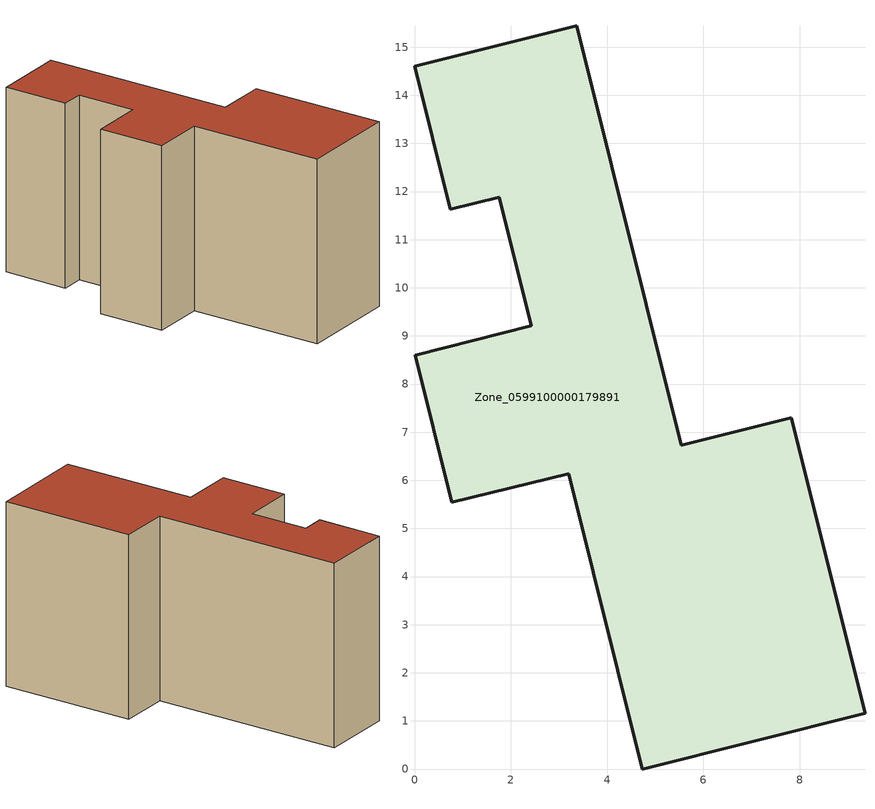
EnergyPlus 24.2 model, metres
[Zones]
Zone_0599100000179891
 floor ground (C_G): 5.54,6.73 7.83,7.3 9.36,1.16 4.73,0 3.2,6.14 0.77,5.54 0.01,8.6 2.43,9.21 1.76,11.88 0.74,11.63 0,14.6 3.37,15.44 z0
 wall outside (C_F): 0.77,5.54 3.2,6.14 4.73,0 9.36,1.16 7.83,7.3 5.54,6.73 3.37,15.44 0,14.6 0.74,11.63 1.76,11.88 2.43,9.21 0.01,8.6 0.77,5.54 z0:8.65
 roof outside (C_R): 5.54,6.73 3.37,15.44 0,14.6 0.74,11.63 1.76,11.88 2.43,9.21 0.01,8.6 0.77,5.54 3.2,6.14 4.73,0 9.36,1.16 7.83,7.3 z8.65
[BUILDING]
Pand.0599100000179891: North Axis=0; Terrain=City; Loads Convergence Tolerance Value=0.04; Temperature Convergence Tolerance Value=0.4; Solar Distribution=FullExterior; Maximum Number of Warmup Days=25; Minimum Number of Warmup Days=1
[Site:Location]
Rotterdam.The.Hague.AP_ZH_NLD Design_Conditions: Latitude=51.96; Longitude=4.45; Time Zone=1; Elevation=-4.5
[SITE:GROUNDTEMPERATURE:BUILDINGSURFACE]
18, 18, 18, 18, 18, 18, 18, 18, 18, 18, 18, 18
[MATERIAL] Thermal Absorptance=0.9; Solar Absorptance=0.7; Visible Absorptance=0.7
Name | Roughness | Thickness | Conductivity | Density | Specific Heat
G.TI.1965-1974 | MediumSmooth | 0.15 | 0.882353 | 540 | 1210
F.TI.1965-1974 | Rough | 0.3 | 0.697674 | 1920 | 840
R.TI.1965-1974 | MediumRough | 0.2 | 0.232558 | 1500 | 1000
[CONSTRUCTION]
C_G: G.TI.1965-1974
C_F: F.TI.1965-1974
C_R: R.TI.1965-1974
[ZONE]
Zone_0599100000179891: Type=1; Multiplier=1; Ceiling Height=Autocalculate; Volume=Autocalculate; Floor Area=autocalculate; Part of Total Floor Area=Yes
[ZONEINFILTRATION:DESIGNFLOWRATE]
Infil_Zone_0599100000179891: Zone or ZoneList or Space or SpaceList=Zone_0599100000179891; Schedule=AlwaysOn; Design Flow Rate Calculation Method=Flow/Area; Flow Rate per Floor Area=0.003; Constant Term Coefficient=1; Temperature Term Coefficient=0; Velocity Term Coefficient=0; Velocity Squared Term Coefficient=0
[HVACTEMPLATE:ZONE:IDEALLOADSAIRSYSTEM]
Zone_0599100000179891: Maximum Heating Supply Air Temperature=50; Minimum Cooling Supply Air Temperature=13; Maximum Heating Supply Air Humidity Ratio=0.0156; Minimum Cooling Supply Air Humidity Ratio=0.0077; Heating Limit=NoLimit; Cooling Limit=NoLimit; Dehumidification Control Type=ConstantSensibleHeatRatio; Cooling Sensible Heat Ratio=0.7; Dehumidification Setpoint=60; Humidification Control Type=None; Humidification Setpoint=30; Outdoor Air Method=None; Outdoor Air Flow Rate per Person=0.00944; Outdoor Air Flow Rate per Zone Floor Area=0; Outdoor Air Flow Rate per Zone=0; Demand Controlled Ventilation Type=None; Outdoor Air Economizer Type=NoEconomizer; Heat Recovery Type=None; Sensible Heat Recovery Effectiveness=0.7; Latent Heat Recovery Effectiveness=0.65
[ZONECONTROL:THERMOSTAT]
ThermostatControl_Zone_0599100000179891: Zone or ZoneList=Zone_0599100000179891; Control Type Schedule=DualSetpointControlType; Control 1=Thermostat_Zone_0599100000179891; Temperature Difference Between Cutout And Setpoint=0
[THERMOSTATSETPOINT:DUALSETPOINT]
Thermostat_Zone_0599100000179891: Heating Setpoint Temperature Schedule=HeatingSetpoint_Zone_0599100000179891; Cooling Setpoint Temperature Schedule=CoolingSetpoint_Zone_0599100000179891
[SCHEDULE:COMPACT]
HeatingSetpoint_Zone_0599100000179891: Through: 12/31, For: AllDays, Until: 24:00, 21
CoolingSetpoint_Zone_0599100000179891: Through: 12/31, For: AllDays, Until: 24:00, 24
DualSetpointControlType: Through: 12/31, For: AllDays, Until: 24:00, 4
AlwaysOn: Through: 12/31, For: AllDays, Until: 24:00, 1
